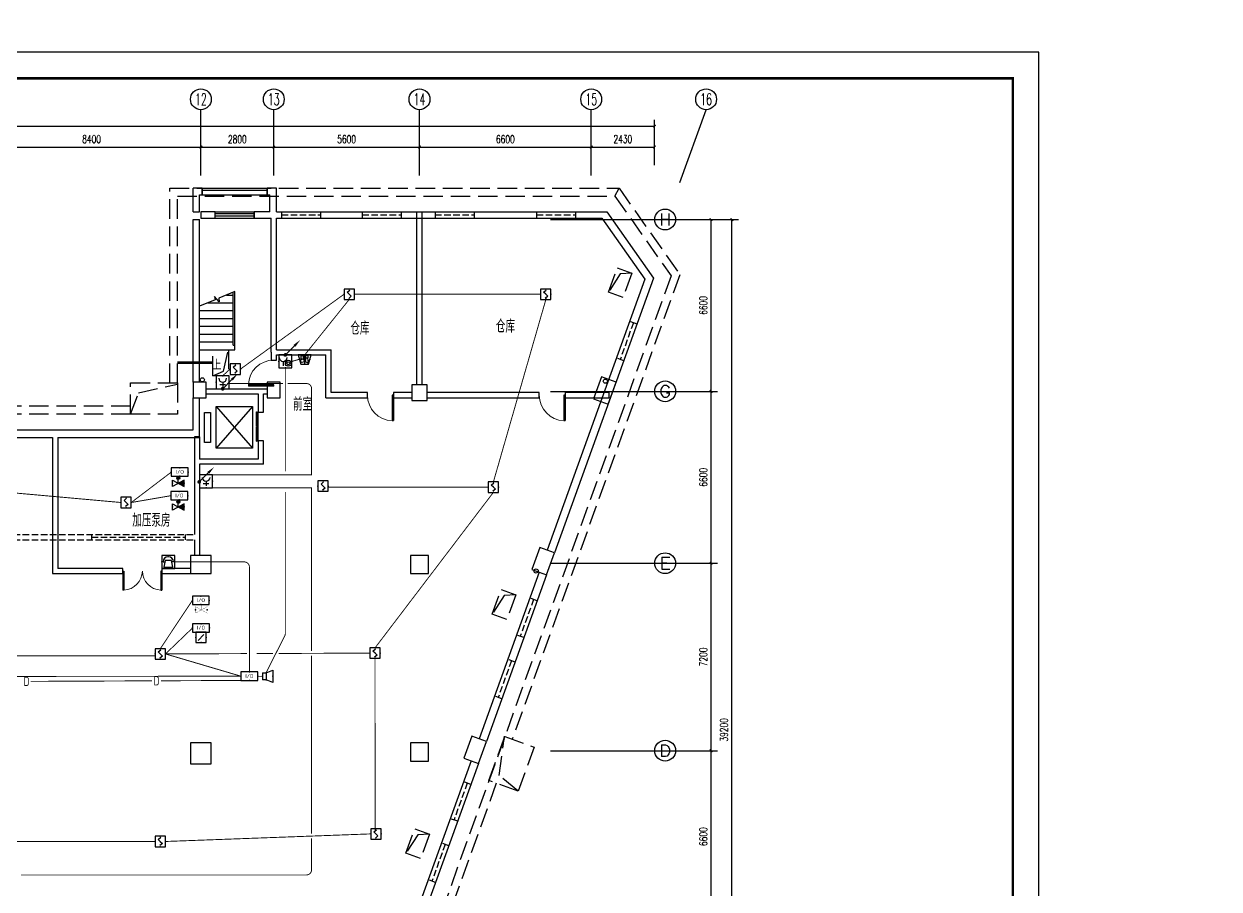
# Model space of a CAD drawing. Extents: x 2166032 to 5302137, y 581493 to 2416206.
# Drawn here: x 2618663 to 2664591, y 1273101 to 1306326 of the extents above; entities that cross this region are included whole.
import ezdxf
from ezdxf.enums import TextEntityAlignment as Align

# ---------------------------------------------------------------- set-up
doc = ezdxf.new("R2010")
doc.units = 0
doc.header["$LTSCALE"] = 1000
doc.header["$MEASUREMENT"] = 0
doc.linetypes.add('CENTER2', pattern=[1.14, 0.75, -0.13, 0.13, -0.13])
doc.linetypes.add('DASH', pattern=[0.35, 0.25, -0.1])
for name, color, linetype in [('AXIS', 3, 'Continuous'), ('AXIS_TEXT', 7, 'Continuous'), ('COLUMN', 2, 'Continuous'), ('DIM_SYMB', 3, 'Continuous'), ('EQUIP-消防', 3, 'Continuous'), ('EQUIP-通讯', 3, 'Continuous'), ('LVTRY', 8, 'Continuous'), ('LWIRE', 4, 'Continuous'), ('PUB_TEXT', 7, 'Continuous'), ('PUB_TITLE', 137, 'Continuous'), ('SIG_TEXT', 7, 'Continuous'), ('STAIR', 8, 'Continuous'), ('TEL_TEXT', 7, 'Continuous'), ('WALL', 8, 'Continuous'), ('WINDOW', 8, 'Continuous'), ('WIRE-动力', 2, 'Continuous'), ('WIRE-控制', 4, 'TG_F'), ('WIRE-消防', 4, 'Continuous'), ('WIRE-电源', 10, 'Continuous'), ('WIRE-电话', 4, 'CENTER2'), ('地沟', 8, 'Continuous'), ('屋面', 151, 'Continuous')]:
    doc.layers.add(name, color=color, linetype=linetype)
doc.styles.add('_TCH_AXIS', font='complex_.ttf')
doc.styles.add('_TCH_DIM', font='tssdeng.shx', dxfattribs={"bigfont": 'tssdchn.shx'})
doc.styles.add('_TEL_DIM', font='@tssdeng.shx', dxfattribs={"width": 0.8, "height": 3.5, "bigfont": '!tssdchn.shx'})
doc.styles.add('COMPLEX', font='complex_.ttf')
doc.styles.add('DIM_FONT', font='simplex_.ttf', dxfattribs={"width": 0.7})
doc.styles.get("Standard").update_dxf_attribs({"font": 'tssdeng.shx', "bigfont": 'tssdchn.shx'})
doc.styles.add('TG_LINETYPE', font='SIMPLEX', dxfattribs={"width": 0.8, "height": 3, "bigfont": 'HZTXT'})
doc.styles.add('TG_LINETYPE_THUND', font='SIMPLEX', dxfattribs={"width": 0.8, "height": 5.5, "bigfont": 'HZTXT'})
doc.styles.add('TSSD_REIN', font='tssdeng.shx', dxfattribs={"width": 0.7, "bigfont": 'tssdchn.shx'})
doc.linetypes.add('TG_F', pattern='A,2,-0.3,["F",TG_LINETYPE,S=0.1,R=0,X=-0.23,Y=-0.15],0', length=2.3)
doc.linetypes.add('TG_×', pattern='A,2,0,["×",TG_LINETYPE_THUND,S=0.1,R=0,X=-0.23,Y=-0.21],0', length=2)
doc.dimstyles.new('DIMN', dxfattribs={"dimtxt": 300, "dimasz": 100, "dimexe": 250, "dimexo": 300, "dimgap": 150, "dimtad": 1, "dimdec": 0, "dimzin": 0, "dimdsep": 46, "dimtxsty": 'DIM_FONT', "dimblk": 'ARCHTICK', "dimcen": 0.09, "dimclrt": 7, "dimazin": 2, "dimtfac": 1, "dimtdec": 0, "dimtix": 1, "dimtmove": 2, "dimatfit": 3, "dimldrblk": 'ARCHTICK', "dimfxl": 1, "dimtolj": 1, "dimtzin": 0, "dimarcsym": 0})

# ---------------------------------------------------------------- blocks, each defined once
blk = doc.blocks.new('$equip$00001700')
for p, q in [((-0.5, 0.5), (-0.5, -0.5)), ((0.5, 0.5), (-0.5, 0.5)), ((-0.2, 0.2), (0.05, 0.4)), ((0, 0), (-0.2, 0.2)), ((0, 0), (0.2, -0.2)), ((0.5, -0.5), (0.5, 0.5)), ((-0.5, -0.5), (0.5, -0.5)), ((0.2, -0.2), (-0.05, -0.4))]:
    blk.add_line(p, q)
for p in [(-0.5, 0), (0, 0.5), (0.5, 0), (0, -0.5)]:
    blk.add_point(p)
at = {"flags": 1}
for tag, height, p in [('A', 0.00002, (0, 0)), ('B', 0.4, (0.75, -0.2))]:
    blk.add_attdef(tag, text='', height=height, dxfattribs=at).set_placement(p, align=Align.MIDDLE_CENTER)
blk = doc.blocks.new('$equip$00001712')
for p, q in [((-0.5, 1), (-0.5, 0)), ((0.5, 1), (-0.5, 1)), ((0.5, 0), (0.5, 1)), ((-0.5, 0), (0.5, 0)), ((-0.219, 0.331), (0.222, 0.331)), ((0, 0.5), (0, 0.15))]:
    blk.add_line(p, q)
blk.add_arc((0, 0.8), 0.3, 180, 0)
for p in [(0, 1), (-0.5, 0.5), (0, 0), (0.5, 0.5)]:
    blk.add_point(p)
at = {"flags": 1}
for tag, height, p in [('A', 0.00002, (0, 0)), ('B', 0.4, (0.726, 0.302))]:
    blk.add_attdef(tag, text='', height=height, dxfattribs=at).set_placement(p, align=Align.MIDDLE_CENTER)
blk = doc.blocks.new('$TelecSys$00000079')
for p, q in [((0.7, 0.7), (0, 0)), ((0.104, 0.104), (0.104, 0.104)), ((-0.104, -0.104), (-0.104, -0.104))]:
    blk.add_line(p, q)
at = {"const_width": 0.142}
blk.add_lwpolyline([(-0.071, 0, 1), (0.071, 0, 1)], format="xyb", close=True, dxfattribs=at)
blk.add_solid([(0.63, 0.77), (0.77, 0.63), (1.15, 1.15)])
at = {"width": 0.8, "flags": 9}
blk.add_attdef('A', (0, 0), '', height=0.00002, dxfattribs=at)
blk = doc.blocks.new('$equip$00001714')
for p, q in [((0.5, 1), (-0.5, 1)), ((-0.5, 1), (-0.5, 0)), ((0.5, 0), (0.5, 1)), ((-0.5, 0), (0.5, 0)), ((-0.4, 0.5), (-0.27, 0.5)), ((-0.25, 0.6), (-0.35, 0.1)), ((-0.35, 0.1), (0.35, 0.1)), ((0.25, 0.6), (-0.25, 0.6)), ((0.35, 0.1), (0.25, 0.6)), ((0.4, 0.5), (0.27, 0.5))]:
    blk.add_line(p, q)
blk.add_arc((0, 0.5), 0.4, 0, 180)
for p in [(0, 1), (-0.5, 0.5), (0, 0), (0.5, 0.5)]:
    blk.add_point(p)
at = {"flags": 1}
for tag, height, p in [('A', 0.00002, (0, 0)), ('B', 0.4, (0.788, 0.3))]:
    blk.add_attdef(tag, text='', height=height, dxfattribs=at).set_placement(p, align=Align.MIDDLE_CENTER)
blk = doc.blocks.new('$equip$00001743')
for p, q in [((-0.55, -0.95), (-0.55, -0.35)), ((0.55, -0.35), (-0.55, -0.95)), ((-0.55, -0.35), (0.55, -0.95)), ((0, -0.65), (0, -0.3)), ((0.55, -0.95), (0.55, -0.35))]:
    blk.add_line(p, q)
blk.add_circle((0, -0.15), 0.15)
for p in [(0, 0), (-0.55, -0.65), (0, -0.65), (0.55, -0.65)]:
    blk.add_point(p)
for points in [[(0, 0), (0, 0), (-0.08, -0.02), (0.08, -0.02)], [(-0.13, -0.08), (0.13, -0.08), (-0.15, -0.15), (0.15, -0.15)], [(-0.13, -0.22), (0.13, -0.22), (-0.15, -0.15), (0.15, -0.15)], [(-0.08, -0.02), (0.08, -0.02), (-0.13, -0.08), (0.13, -0.08)], [(-0.08, -0.28), (0.08, -0.28), (-0.13, -0.22), (0.13, -0.22)], [(0, -0.3), (0, -0.3), (-0.08, -0.28), (0.08, -0.28)], [(0.55, -0.35), (0.55, -0.95), (0, -0.65)]]:
    blk.add_solid(points)
at = {"flags": 9}
blk.add_attdef('A', (0, 0), '', height=0.00002, dxfattribs=at)
blk.add_attdef('B', text='', height=0.4, dxfattribs=at).set_placement((0.83, -0.65), align=Align.MIDDLE_CENTER)
blk = doc.blocks.new('$equip$00001926')
for p, q in [((0.65, 0.65), (-0.65, 0.65)), ((-0.65, 0.65), (-0.65, 0)), ((-0.65, 0), (0.65, 0)), ((0.65, 0), (0.65, 0.65))]:
    blk.add_line(p, q)
for p in [(-0.65, 0.325), (0, 0.65), (0, 0), (0.65, 0.325)]:
    blk.add_point(p)
at = {"color": 7, "style": '_TEL_DIM'}
blk.add_attdef('$TEXT$', text='', height=0.3, dxfattribs=at).set_placement((0.006, 0.343), align=Align.MIDDLE_CENTER)
at = {"color": 7, "style": '_TEL_DIM', "flags": 1}
blk.add_attdef('A', text='', height=0.00002, dxfattribs=at).set_placement((0, 0), align=Align.MIDDLE_CENTER)
blk = doc.blocks.new('$equip$00001366')
for p, q in [((0, 0.35), (0, -0.35)), ((0, 0.35), (0.35, 0.35)), ((0.35, 0.35), (1, 0.6)), ((0.35, 0.35), (0.35, -0.35)), ((1, 0.6), (1, -0.6)), ((0.35, -0.35), (0, -0.35)), ((1, -0.6), (0.35, -0.35))]:
    blk.add_line(p, q)
for p in [(0, 0), (0.35, 0.35), (1, 0), (0.35, -0.35)]:
    blk.add_point(p)
at = {"flags": 9}
blk.add_attdef('A', (0, 0), '', height=0.00002, dxfattribs=at)
blk = doc.blocks.new('$equip$00001915')
for p, q in [((0.5, 0.5), (-0.5, 0.5)), ((-0.5, 0.5), (-0.5, -0.5)), ((-0.28, -0.28), (0.28, 0.28)), ((0.5, -0.5), (0.5, 0.5)), ((-0.5, -0.5), (0.5, -0.5))]:
    blk.add_line(p, q)
for p in [(-0.5, 0), (0, 0.5), (0.5, 0), (0, -0.5)]:
    blk.add_point(p)
blk.add_solid([(0.28, 0.28), (0.07, 0.12), (0.12, 0.07)])
at = {"layer": 'TEL_TEXT', "style": '_TEL_DIM', "flags": 1}
blk.add_attdef('A', text='', height=0.00002, dxfattribs=at).set_placement((0, 0), align=Align.MIDDLE_CENTER)
blk = doc.blocks.new('$equip_U$00000007')
at = {"linetype": 'Continuous', "const_width": 0.025}
for points in [[(-0.15, 0), (0.15, 0)], [(0.15, -0.56), (0.15, 0)], [(-0.47, -0.22), (-0.47, -0.9)], [(0.77, -0.22), (-0.47, -0.9)], [(-0.47, -0.22), (0.77, -0.9)], [(0.77, -0.9), (0.77, -0.22)]]:
    blk.add_lwpolyline(points, dxfattribs=at)
for p in [(-0.47, -0.56), (0.77, -0.56)]:
    blk.add_point(p)
at = {"style": '_TEL_DIM', "flags": 1}
blk.add_attdef('A', text='', height=0.000025, dxfattribs=at).set_placement((0, 0), align=Align.MIDDLE_CENTER)
blk = doc.blocks.new('$equip$00001943')
for p, q in [((-0.3, 0.35), (-0.5, -0.35)), ((0.3, 0.35), (-0.3, 0.35)), ((-0.22, -0.124), (-0.27, 0.276)), ((-0.27, 0.276), (-0.05, 0.176)), ((-0.05, 0.176), (-0.1, -0.124)), ((0, 0.35), (0, -0.35)), ((0.5, -0.35), (0.3, 0.35)), ((-0.5, -0.35), (0.5, -0.35)), ((-0.27, -0.124), (-0.27, -0.294)), ((-0.05, -0.124), (-0.27, -0.124)), ((-0.27, -0.294), (-0.05, -0.294)), ((-0.05, -0.294), (-0.05, -0.124)), ((0.112, -0.298), (0.112, -0.013)), ((0.262, -0.298), (0.112, -0.298)), ((0.262, -0.013), (0.262, -0.298))]:
    blk.add_line(p, q)
blk.add_circle((0.187, 0.102), 0.139)
for p in [(-0.4, 0), (0, 0.35), (0, -0.35), (0.404, -0.012)]:
    blk.add_point(p)
at = {"layer": 'TEL_TEXT', "style": '_TEL_DIM', "flags": 1}
blk.add_attdef('A', text='', height=0.00002, dxfattribs=at).set_placement((0, 0), align=Align.MIDDLE_CENTER)
blk = doc.blocks.new('$equip$00001711')
for p, q in [((-0.5, 1), (-0.5, 0)), ((0.5, 1), (-0.5, 1)), ((0.5, 0), (0.5, 1)), ((-0.5, 0), (0.5, 0)), ((-0.169, 0.5), (-0.169, 0.15))]:
    blk.add_line(p, q)
for radius in [0.226, 0.113]:
    blk.add_circle((0.227, 0.36), radius)
blk.add_arc((-0.169, 0.8), 0.3, 180, 0)
for p in [(0, 1), (-0.5, 0.5), (0, 0), (0.5, 0.5)]:
    blk.add_point(p)
at = {"flags": 1}
for tag, height, p in [('A', 0.00002, (0, 0)), ('B', 0.4, (0.759, 0.309))]:
    blk.add_attdef(tag, text='', height=height, dxfattribs=at).set_placement(p, align=Align.MIDDLE_CENTER)
blk = doc.blocks.new('_ArchTick')
at = {"color": 0, "linetype": 'ByBlock', "const_width": 0.4}
blk.add_lwpolyline([(-0.5, -0.5), (0.5, 0.5)], dxfattribs=at)
blk = doc.blocks.new('*D2644')
at = {"layer": 'AXIS', "color": 0, "lineweight": -2}
for p, q in [((2617064, 1300896), (2617064, 1301848)), ((2617064, 1301598), (2625464, 1301598)), ((2625464, 1300896), (2625464, 1301848))]:
    blk.add_line(p, q, dxfattribs=at)
at = {"layer": 'Defpoints', "color": 0}
for p in [(2625464, 1301598), (2617064, 1300596), (2625464, 1300596)]:
    blk.add_point(p, dxfattribs=at)
at = {"layer": 'AXIS', "color": 0, "lineweight": -2, "xscale": 100, "yscale": 100, "zscale": 100, "rotation": 180}
blk.add_blockref('_ArchTick', (2617064, 1301598), dxfattribs=at)
at = {"layer": 'AXIS', "color": 0, "lineweight": -2, "xscale": 100, "yscale": 100, "zscale": 100}
blk.add_blockref('_ArchTick', (2625464, 1301598), dxfattribs=at)
at = {"layer": 'AXIS', "color": 7, "insert": (2621264, 1301902), "char_height": 300, "attachment_point": 5, "style": 'DIM_FONT'}
blk.add_mtext('\\A1;8400', dxfattribs=at)
blk = doc.blocks.new('*D2645')
at = {"layer": 'AXIS', "color": 0, "lineweight": -2}
for p, q in [((2625464, 1300896), (2625464, 1301848)), ((2625464, 1301598), (2628264, 1301598)), ((2628264, 1300896), (2628264, 1301848))]:
    blk.add_line(p, q, dxfattribs=at)
at = {"layer": 'Defpoints', "color": 0}
for p in [(2628264, 1301598), (2625464, 1300596), (2628264, 1300596)]:
    blk.add_point(p, dxfattribs=at)
at = {"layer": 'AXIS', "color": 0, "lineweight": -2, "xscale": 100, "yscale": 100, "zscale": 100, "rotation": 180}
blk.add_blockref('_ArchTick', (2625464, 1301598), dxfattribs=at)
at = {"layer": 'AXIS', "color": 0, "lineweight": -2, "xscale": 100, "yscale": 100, "zscale": 100}
blk.add_blockref('_ArchTick', (2628264, 1301598), dxfattribs=at)
at = {"layer": 'AXIS', "color": 7, "insert": (2626864, 1301899), "char_height": 300, "attachment_point": 5, "style": 'DIM_FONT'}
blk.add_mtext('\\A1;2800', dxfattribs=at)
blk = doc.blocks.new('*D2646')
at = {"layer": 'AXIS', "color": 0, "lineweight": -2}
for p, q in [((2628264, 1300896), (2628264, 1301848)), ((2628264, 1301598), (2633864, 1301598)), ((2633864, 1300896), (2633864, 1301848))]:
    blk.add_line(p, q, dxfattribs=at)
at = {"layer": 'Defpoints', "color": 0}
for p in [(2633864, 1301598), (2628264, 1300596), (2633864, 1300596)]:
    blk.add_point(p, dxfattribs=at)
at = {"layer": 'AXIS', "color": 0, "lineweight": -2, "xscale": 100, "yscale": 100, "zscale": 100, "rotation": 180}
blk.add_blockref('_ArchTick', (2628264, 1301598), dxfattribs=at)
at = {"layer": 'AXIS', "color": 0, "lineweight": -2, "xscale": 100, "yscale": 100, "zscale": 100}
blk.add_blockref('_ArchTick', (2633864, 1301598), dxfattribs=at)
at = {"layer": 'AXIS', "color": 7, "insert": (2631064, 1301899), "char_height": 300, "attachment_point": 5, "style": 'DIM_FONT'}
blk.add_mtext('\\A1;5600', dxfattribs=at)
blk = doc.blocks.new('*D2647')
at = {"layer": 'AXIS', "color": 0, "lineweight": -2}
for p, q in [((2633864, 1300896), (2633864, 1301848)), ((2633864, 1301598), (2640464, 1301598)), ((2640464, 1300896), (2640464, 1301848))]:
    blk.add_line(p, q, dxfattribs=at)
at = {"layer": 'Defpoints', "color": 0}
for p in [(2640464, 1301598), (2633864, 1300596), (2640464, 1300596)]:
    blk.add_point(p, dxfattribs=at)
at = {"layer": 'AXIS', "color": 0, "lineweight": -2, "xscale": 100, "yscale": 100, "zscale": 100, "rotation": 180}
blk.add_blockref('_ArchTick', (2633864, 1301598), dxfattribs=at)
at = {"layer": 'AXIS', "color": 0, "lineweight": -2, "xscale": 100, "yscale": 100, "zscale": 100}
blk.add_blockref('_ArchTick', (2640464, 1301598), dxfattribs=at)
at = {"layer": 'AXIS', "color": 7, "insert": (2637164, 1301899), "char_height": 300, "attachment_point": 5, "style": 'DIM_FONT'}
blk.add_mtext('\\A1;6600', dxfattribs=at)
blk = doc.blocks.new('*D2648')
at = {"layer": 'AXIS', "color": 0, "lineweight": -2}
for p, q in [((2640464, 1300896), (2640464, 1301848)), ((2640464, 1301598), (2642894, 1301598)), ((2642894, 1300896), (2642894, 1301848))]:
    blk.add_line(p, q, dxfattribs=at)
at = {"layer": 'Defpoints', "color": 0}
for p in [(2642894, 1301598), (2640464, 1300596), (2642894, 1300596)]:
    blk.add_point(p, dxfattribs=at)
at = {"layer": 'AXIS', "color": 0, "lineweight": -2, "xscale": 100, "yscale": 100, "zscale": 100, "rotation": 180}
blk.add_blockref('_ArchTick', (2640464, 1301598), dxfattribs=at)
at = {"layer": 'AXIS', "color": 0, "lineweight": -2, "xscale": 100, "yscale": 100, "zscale": 100}
blk.add_blockref('_ArchTick', (2642894, 1301598), dxfattribs=at)
at = {"layer": 'AXIS', "color": 7, "insert": (2641679, 1301902), "char_height": 300, "attachment_point": 5, "style": 'DIM_FONT'}
blk.add_mtext('\\A1;2430', dxfattribs=at)
blk = doc.blocks.new('*D2649')
at = {"layer": 'AXIS', "color": 0, "lineweight": -2}
for p, q in [((2565264, 1301196), (2565264, 1302648)), ((2642894, 1301196), (2642894, 1302648)), ((2565264, 1302398), (2642894, 1302398))]:
    blk.add_line(p, q, dxfattribs=at)
at = {"layer": 'Defpoints', "color": 0}
for p in [(2642894, 1302398), (2565264, 1300896), (2642894, 1300896)]:
    blk.add_point(p, dxfattribs=at)
at = {"layer": 'AXIS', "color": 0, "lineweight": -2, "xscale": 100, "yscale": 100, "zscale": 100, "rotation": 180}
blk.add_blockref('_ArchTick', (2565264, 1302398), dxfattribs=at)
at = {"layer": 'AXIS', "color": 0, "lineweight": -2, "xscale": 100, "yscale": 100, "zscale": 100}
blk.add_blockref('_ArchTick', (2642894, 1302398), dxfattribs=at)
at = {"layer": 'AXIS', "color": 7, "insert": (2604079, 1302699), "char_height": 300, "attachment_point": 5, "style": 'DIM_FONT'}
blk.add_mtext('\\A1;77630', dxfattribs=at)
blk = doc.blocks.new('*D2666')
at = {"layer": 'AXIS', "color": 0, "lineweight": -2}
for p, q in [((2642869, 1278415), (2645319, 1278415)), ((2645069, 1271815), (2645069, 1278415)), ((2642869, 1271815), (2645319, 1271815))]:
    blk.add_line(p, q, dxfattribs=at)
at = {"layer": 'Defpoints', "color": 0}
for p in [(2642569, 1278415), (2645069, 1278415), (2642569, 1271815)]:
    blk.add_point(p, dxfattribs=at)
at = {"layer": 'AXIS', "color": 0, "lineweight": -2, "xscale": 100, "yscale": 100, "zscale": 100}
for p, rotation in [((2645069, 1278415), 90), ((2645069, 1271815), 270)]:
    blk.add_blockref('_ArchTick', p, dxfattribs=dict(at, rotation=rotation))
at = {"layer": 'AXIS', "color": 7, "insert": (2644768, 1275115), "char_height": 300, "attachment_point": 5, "rotation": 90, "style": 'DIM_FONT'}
blk.add_mtext('\\A1;6600', dxfattribs=at)
blk = doc.blocks.new('*D2667')
at = {"layer": 'AXIS', "color": 0, "lineweight": -2}
for p, q in [((2642869, 1285615), (2645319, 1285615)), ((2645069, 1278415), (2645069, 1285615)), ((2642869, 1278415), (2645319, 1278415))]:
    blk.add_line(p, q, dxfattribs=at)
at = {"layer": 'Defpoints', "color": 0}
for p in [(2642569, 1285615), (2645069, 1285615), (2642569, 1278415)]:
    blk.add_point(p, dxfattribs=at)
at = {"layer": 'AXIS', "color": 0, "lineweight": -2, "xscale": 100, "yscale": 100, "zscale": 100}
for p, rotation in [((2645069, 1285615), 90), ((2645069, 1278415), 270)]:
    blk.add_blockref('_ArchTick', p, dxfattribs=dict(at, rotation=rotation))
at = {"layer": 'AXIS', "color": 7, "insert": (2644768, 1282015), "char_height": 300, "attachment_point": 5, "rotation": 90, "style": 'DIM_FONT'}
blk.add_mtext('\\A1;7200', dxfattribs=at)
blk = doc.blocks.new('*D2668')
at = {"layer": 'AXIS', "color": 0, "lineweight": -2}
for p, q in [((2642869, 1292215), (2645319, 1292215)), ((2645069, 1285615), (2645069, 1292215)), ((2642869, 1285615), (2645319, 1285615))]:
    blk.add_line(p, q, dxfattribs=at)
at = {"layer": 'Defpoints', "color": 0}
for p in [(2642569, 1292215), (2645069, 1292215), (2642569, 1285615)]:
    blk.add_point(p, dxfattribs=at)
at = {"layer": 'AXIS', "color": 0, "lineweight": -2, "xscale": 100, "yscale": 100, "zscale": 100}
for p, rotation in [((2645069, 1292215), 90), ((2645069, 1285615), 270)]:
    blk.add_blockref('_ArchTick', p, dxfattribs=dict(at, rotation=rotation))
at = {"layer": 'AXIS', "color": 7, "insert": (2644768, 1288915), "char_height": 300, "attachment_point": 5, "rotation": 90, "style": 'DIM_FONT'}
blk.add_mtext('\\A1;6600', dxfattribs=at)
blk = doc.blocks.new('*D2669')
at = {"layer": 'AXIS', "color": 0, "lineweight": -2}
for p, q in [((2642869, 1298815), (2645319, 1298815)), ((2645069, 1292215), (2645069, 1298815)), ((2642869, 1292215), (2645319, 1292215))]:
    blk.add_line(p, q, dxfattribs=at)
at = {"layer": 'Defpoints', "color": 0}
for p in [(2642569, 1298815), (2645069, 1298815), (2642569, 1292215)]:
    blk.add_point(p, dxfattribs=at)
at = {"layer": 'AXIS', "color": 0, "lineweight": -2, "xscale": 100, "yscale": 100, "zscale": 100}
for p, rotation in [((2645069, 1298815), 90), ((2645069, 1292215), 270)]:
    blk.add_blockref('_ArchTick', p, dxfattribs=dict(at, rotation=rotation))
at = {"layer": 'AXIS', "color": 7, "insert": (2644768, 1295515), "char_height": 300, "attachment_point": 5, "rotation": 90, "style": 'DIM_FONT'}
blk.add_mtext('\\A1;6600', dxfattribs=at)
blk = doc.blocks.new('*D2670')
at = {"layer": 'AXIS', "color": 0, "lineweight": -2}
for p, q in [((2642869, 1298815), (2646119, 1298815)), ((2645869, 1259615), (2645869, 1298815)), ((2642869, 1259615), (2646119, 1259615))]:
    blk.add_line(p, q, dxfattribs=at)
at = {"layer": 'Defpoints', "color": 0}
for p in [(2642569, 1298815), (2645869, 1298815), (2642569, 1259615)]:
    blk.add_point(p, dxfattribs=at)
at = {"layer": 'AXIS', "color": 0, "lineweight": -2, "xscale": 100, "yscale": 100, "zscale": 100}
for p, rotation in [((2645869, 1298815), 90), ((2645869, 1259615), 270)]:
    blk.add_blockref('_ArchTick', p, dxfattribs=dict(at, rotation=rotation))
at = {"layer": 'AXIS', "color": 7, "insert": (2645568, 1279215), "char_height": 300, "attachment_point": 5, "rotation": 90, "style": 'DIM_FONT'}
blk.add_mtext('\\A1;39200', dxfattribs=at)
blk = doc.blocks.new('$DorLib2D$00000001')
for p, q in [((0.45, 0.975), (0.5, 0.975)), ((0.45, 0), (0.45, 0.975)), ((0.5, 0), (0.5, 0.975)), ((0.5, 0), (0.45, 0))]:
    blk.add_line(p, q)
at = {"lineweight": 13}
blk.add_arc((0.475, 0), 0.975, 91.4693, 180, dxfattribs=at)
blk = doc.blocks.new('_AXISO')
blk.add_circle((0, 0), 0.5)
at = {"layer": 'AXIS_TEXT', "style": 'COMPLEX', "width": 1.171875}
blk.add_attdef('A', text='', height=0.56, dxfattribs=at).set_placement((-0.25, -0.28), (0.25, -0.28), align=Align.FIT)
blk = doc.blocks.new('$TCHSYS$WIN2D')
for p, q in [((-0.5, 0.5), (0.5, 0.5)), ((-0.5, 0.5), (-0.5, -0.5)), ((0.5, 0.5), (0.5, -0.5)), ((0.5, 0.167), (-0.5, 0.167)), ((0.5, -0.167), (-0.5, -0.167)), ((-0.5, -0.5), (0.5, -0.5))]:
    blk.add_line(p, q)
blk = doc.blocks.new('$TCHSYS$LDOR22D')
for p, q in [((-0.517, 0.833), (-0.017, 0.833)), ((-0.517, 0.833), (-0.517, 0.667)), ((-0.517, 0.667), (-0.017, 0.667)), ((-0.5, 0.5), (0.5, 0.5)), ((-0.017, 0.833), (-0.017, 0.667)), ((0.017, 0.833), (0.017, 0.667)), ((0.017, 0.833), (0.517, 0.833)), ((0.017, 0.667), (0.517, 0.667)), ((0.517, 0.833), (0.517, 0.667))]:
    blk.add_line(p, q)
blk = doc.blocks.new('$DorLib2D$00000002')
for p, q in [((-0.5, 0), (-0.5, 0.4875)), ((-0.475, 0.4875), (-0.5, 0.4875)), ((-0.475, 0), (-0.475, 0.4875)), ((0.475, 0), (0.475, 0.4875)), ((0.475, 0.4875), (0.5, 0.4875)), ((0.5, 0), (0.5, 0.4875)), ((-0.5, 0), (-0.475, 0)), ((0.5, 0), (0.475, 0))]:
    blk.add_line(p, q)
at = {"lineweight": 13}
for centre, start, end in [((-0.4875, 0), 0, 88.53072), ((0.4875, 0), 91.46928, 180)]:
    blk.add_arc(centre, 0.4875, start, end, dxfattribs=at)

msp = doc.modelspace()

# ---------------------------------------------------------------- linework, layer by layer
msp.add_circle((2604640.5, 1020101.3), 438608.5)
at = {"layer": 'AXIS'}
for p, q in [((2625464.3, 1300500.4), (2625464.3, 1303031.5)), ((2628264.3, 1300500.4), (2628264.3, 1303031.5)), ((2633864.3, 1300500.4), (2633864.3, 1303031.5)), ((2640464.3, 1300500.4), (2640464.3, 1303031.5)), ((2643871.3, 1300241.3), (2644878.5, 1303031.5)), ((2638903.7, 1298815.5), (2642903.7, 1298815.5)), ((2638903.7, 1292215.5), (2642903.7, 1292215.5)), ((2638903.7, 1285615.5), (2642903.7, 1285615.5)), ((2638903.7, 1278415.5), (2642903.7, 1278415.5))]:
    msp.add_line(p, q, dxfattribs=at)
msp.add_circle((2644878.5, 1303431.5), 400, dxfattribs=at)
at = {"layer": 'COLUMN'}
for p, q in [((2625664.3, 1292565.5), (2625164.3, 1292565.5)), ((2625164.3, 1292565.5), (2625164.3, 1291965.5)), ((2625664.3, 1291965.5), (2625664.3, 1292565.5)), ((2628514.3, 1292565.5), (2628014.3, 1292565.5)), ((2628014.3, 1292565.5), (2628014.3, 1291965.5)), ((2628514.3, 1291965.5), (2628514.3, 1292565.5)), ((2634164.3, 1292465.5), (2633564.3, 1292465.5)), ((2633564.3, 1292465.5), (2633564.3, 1291865.5)), ((2634164.3, 1291865.5), (2634164.3, 1292465.5)), ((2625164.3, 1291965.5), (2625664.3, 1291965.5)), ((2628014.3, 1291965.5), (2628514.3, 1291965.5)), ((2633564.3, 1291865.5), (2634164.3, 1291865.5)), ((2638490.4, 1286219.9), (2638184.8, 1285373.4)), ((2639054.8, 1286016.2), (2638490.4, 1286219.9)), ((2638749.2, 1285169.6), (2639054.8, 1286016.2)), ((2625865.1, 1285915.5), (2625065.1, 1285915.5)), ((2625065.1, 1285915.5), (2625065.1, 1285215.5)), ((2625865.1, 1285215.5), (2625865.1, 1285915.5)), ((2634214.3, 1285915.5), (2633514.3, 1285915.5)), ((2633514.3, 1285915.5), (2633514.3, 1285215.5)), ((2634214.3, 1285215.5), (2634214.3, 1285915.5)), ((2625065.1, 1285215.5), (2625865.1, 1285215.5)), ((2633514.3, 1285215.5), (2634214.3, 1285215.5)), ((2638184.8, 1285373.4), (2638749.2, 1285169.6)), ((2625864.3, 1278715.5), (2625064.3, 1278715.5)), ((2625064.3, 1278715.5), (2625064.3, 1277915.5)), ((2625864.3, 1277915.5), (2625864.3, 1278715.5)), ((2634214.3, 1278715.5), (2633514.3, 1278715.5)), ((2633514.3, 1278715.5), (2633514.3, 1278015.5)), ((2634214.3, 1278015.5), (2634214.3, 1278715.5)), ((2635874.8, 1278972.7), (2635569.2, 1278126.2)), ((2636439.1, 1278769), (2635874.8, 1278972.7)), ((2636133.5, 1277922.5), (2636439.1, 1278769)), ((2625064.3, 1277915.5), (2625864.3, 1277915.5)), ((2633514.3, 1278015.5), (2634214.3, 1278015.5)), ((2635569.2, 1278126.2), (2636133.5, 1277922.5))]:
    msp.add_line(p, q, dxfattribs=at)
at = {"layer": 'DIM_SYMB'}
msp.add_lwpolyline([(2626039.3, 1293491.5, 0, 0, 0), (2626039.3, 1294841.5, 80, 0, 0), (2626039.3, 1295141.5, 0, 0, 0)], format="xyseb", dxfattribs=at)
at = {"layer": 'LVTRY'}
for p, q in [((2625514.3, 1300015.5), (2628014.3, 1300015.5)), ((2625514.3, 1299935.5), (2628014.3, 1299935.5)), ((2625514.3, 1299765.5), (2628014.3, 1299765.5))]:
    msp.add_line(p, q, dxfattribs=at)
at = {"layer": 'PUB_TITLE'}
msp.add_lwpolyline([(2552565.3, 1245835.7), (2657665.3, 1245835.7), (2657665.3, 1305235.7), (2552565.3, 1305235.7)], close=True, dxfattribs=at)
at = {"layer": 'PUB_TITLE', "const_width": 100}
msp.add_lwpolyline([(2555065.3, 1246835.7), (2656665.3, 1246835.7), (2656665.3, 1304235.7), (2555065.3, 1304235.7)], close=True, dxfattribs=at)
at = {"layer": 'STAIR'}
for p, q in [((2626006.5, 1295730.7), (2625414.3, 1295482.3)), ((2626172, 1295658.7), (2625989.4, 1295856.2)), ((2625989.4, 1295856.2), (2626006.5, 1295730.7)), ((2626764.3, 1296048.6), (2626153.8, 1295792.5)), ((2626153.8, 1295792.5), (2626172, 1295658.7)), ((2626446.9, 1295915.5), (2626704.3, 1295915.5)), ((2626704.3, 1293995.5), (2626704.3, 1296023.4)), ((2626764.3, 1293995.5), (2626764.3, 1296048.6)), ((2626764.3, 1293995.5), (2626764.3, 1296048.6)), ((2625414.3, 1293815.5), (2625414.3, 1295482.3)), ((2625414.3, 1295315.5), (2626704.3, 1295315.5)), ((2625731.7, 1295615.5), (2626704.3, 1295615.5)), ((2625414.3, 1295015.5), (2626704.3, 1295015.5)), ((2625414.3, 1294715.5), (2626704.3, 1294715.5)), ((2625414.3, 1294415.5), (2626704.3, 1294415.5)), ((2625414.3, 1294115.5), (2626704.3, 1294115.5)), ((2625414.3, 1293815.5), (2626764.3, 1293815.5)), ((2626704.3, 1293995.5), (2626764.3, 1293995.5)), ((2626764.3, 1293815.5), (2626764.3, 1293995.5)), ((2626052.4, 1291631.9), (2627452.4, 1291631.9)), ((2626052.4, 1290031.9), (2626052.4, 1291631.9)), ((2626052.4, 1291631.9), (2627452.4, 1290031.9)), ((2627452.4, 1291631.9), (2626052.4, 1290031.9)), ((2627452.4, 1291631.9), (2627452.4, 1290031.9)), ((2625602.4, 1291406.9), (2625827.4, 1291406.9)), ((2625602.4, 1290256.9), (2625602.4, 1291406.9)), ((2625827.4, 1291406.9), (2625827.4, 1290256.9)), ((2625827.4, 1290256.9), (2625602.4, 1290256.9)), ((2627452.4, 1290031.9), (2626052.4, 1290031.9))]:
    msp.add_line(p, q, dxfattribs=at)
at = {"layer": 'WALL'}
for p, q in [((2625164.3, 1299115.5), (2625164.3, 1300015.5)), ((2625514.6, 1300015.5), (2625164.3, 1300015.5)), ((2625414.3, 1299115.5), (2625414.3, 1299765.5)), ((2625414.3, 1299765.5), (2625514.6, 1299765.5)), ((2625514.6, 1299765.5), (2625514.6, 1300015.5)), ((2628364.3, 1300015.5), (2628014.6, 1300015.5)), ((2628014.6, 1300015.5), (2628014.6, 1299765.5)), ((2628014.6, 1299765.5), (2628114.3, 1299765.5)), ((2628114.3, 1299115.5), (2628114.3, 1299765.5)), ((2628364.3, 1299115.5), (2628364.3, 1300015.5)), ((2625164.3, 1299115.5), (2625414.3, 1299115.5)), ((2626014.3, 1299115.5), (2625464.3, 1299115.5)), ((2625464.3, 1299115.5), (2625464.3, 1298865.5)), ((2625464.3, 1298865.5), (2626014.3, 1298865.5)), ((2626014.3, 1298865.5), (2626014.3, 1299115.5)), ((2628114.3, 1299115.5), (2627514.3, 1299115.5)), ((2627514.3, 1299115.5), (2627514.3, 1298865.5)), ((2627514.3, 1298865.5), (2628164.3, 1298865.5)), ((2628164.3, 1293715.5), (2628164.3, 1298865.5)), ((2628364.3, 1299115.5), (2641067.1, 1299115.5)), ((2628364.3, 1298865.5), (2640876.2, 1298865.5)), ((2628364.3, 1293815.5), (2628364.3, 1298865.5)), ((2633764.3, 1292465.5), (2633764.3, 1299115.5)), ((2633764.3, 1299115.5), (2633964.3, 1299115.5)), ((2633964.3, 1292465.5), (2633964.3, 1299115.5)), ((2640876.2, 1298865.5), (2642527.3, 1296518.9)), ((2641067.1, 1299115.5), (2642862.5, 1296563.9)), ((2625164.3, 1292565.5), (2625164.3, 1298815.5)), ((2625164.3, 1298815.5), (2625414.3, 1298815.5)), ((2625414.3, 1292565.5), (2625414.3, 1298815.5)), ((2642862.5, 1296563.9), (2639054.3, 1286016.3)), ((2642527.3, 1296518.9), (2638772.1, 1286118.2)), ((2628364.3, 1293815.5), (2630464.3, 1293815.5)), ((2630464.3, 1292165.5), (2630464.3, 1293815.5)), ((2628164.3, 1293715.5), (2628164.3, 1293415.5)), ((2628164.3, 1293415.5), (2628364.3, 1293415.5)), ((2628364.3, 1293415.5), (2628364.3, 1293615.5)), ((2628364.3, 1293615.5), (2630264.3, 1293615.5)), ((2630264.3, 1291965.5), (2630264.3, 1293615.5)), ((2625164.3, 1290740.5), (2625164.3, 1291965.5)), ((2625414.3, 1290440.5), (2625414.3, 1291965.5)), ((2625664.3, 1292315.5), (2627764.3, 1292315.5)), ((2625664.3, 1292115.5), (2627664.3, 1292115.5)), ((2627664.3, 1292115.5), (2627664.3, 1291415.5)), ((2627764.3, 1292315.5), (2628014.3, 1292315.5)), ((2627864.3, 1291415.5), (2627864.3, 1292115.5)), ((2627864.3, 1292115.5), (2628014.3, 1292115.5)), ((2630264.3, 1291965.5), (2631864.3, 1291965.5)), ((2631864.3, 1292165.5), (2630464.3, 1292165.5)), ((2631864.3, 1291965.5), (2631864.3, 1292165.5)), ((2633564.3, 1292165.5), (2632864.3, 1292165.5)), ((2632864.3, 1292165.5), (2632864.3, 1291965.5)), ((2632864.3, 1291965.5), (2633564.3, 1291965.5)), ((2638464.3, 1292165.5), (2634164.3, 1292165.5)), ((2634164.3, 1291965.5), (2638464.3, 1291965.5)), ((2638464.3, 1291965.5), (2638464.3, 1292165.5)), ((2641155.6, 1292165.5), (2639464.3, 1292165.5)), ((2639464.3, 1292165.5), (2639464.3, 1291965.5)), ((2639464.3, 1291965.5), (2641155.6, 1291965.5)), ((2641155.6, 1291965.5), (2641155.6, 1292165.5)), ((2627664.3, 1291415.5), (2627864.3, 1291415.5)), ((2583364.3, 1290740.5), (2619864.3, 1290740.5)), ((2619864.3, 1290740.5), (2625164.3, 1290740.5)), ((2583464.3, 1290440.5), (2619764.3, 1290440.5)), ((2619764.3, 1290440.5), (2619764.3, 1285215.5)), ((2619964.3, 1290440.5), (2625414.3, 1290440.5)), ((2619964.3, 1290440.5), (2619964.3, 1285415.5)), ((2625214.3, 1290465.5), (2625214.3, 1289515.5)), ((2625414.3, 1290465.5), (2625214.3, 1290465.5)), ((2625414.3, 1290465.5), (2625414.3, 1289615.5)), ((2627864.3, 1290315.5), (2627664.3, 1290315.5)), ((2627664.3, 1290315.5), (2627664.3, 1289615.5)), ((2627864.3, 1289415.5), (2627864.3, 1290315.5)), ((2625214.3, 1289515.5), (2625214.3, 1286715.5)), ((2627664.3, 1289615.5), (2625414.3, 1289615.5)), ((2625414.3, 1289415.5), (2625414.3, 1286615.5)), ((2627864.3, 1289415.5), (2625414.3, 1289415.5)), ((2625214.3, 1286515.5), (2625214.3, 1285915.5)), ((2625414.3, 1286615.5), (2625414.3, 1285915.5)), ((2619764.3, 1285215.5), (2622464.7, 1285215.5)), ((2622464.7, 1285415.5), (2619964.3, 1285415.5)), ((2622464.7, 1285215.5), (2622464.7, 1285415.5)), ((2625065.1, 1285415.5), (2623964.7, 1285415.5)), ((2623964.7, 1285415.5), (2623964.7, 1285215.5)), ((2623964.7, 1285215.5), (2625065.1, 1285215.5)), ((2638466.5, 1285271.7), (2636155.7, 1278871.3)), ((2638748.7, 1285169.8), (2636437.8, 1278769.5)), ((2635850, 1278024.8), (2633754.2, 1272219.9)), ((2636132.2, 1277923), (2634036.3, 1272118))]:
    msp.add_line(p, q, dxfattribs=at)
at = {"layer": 'WALL', "linetype": 'DASH'}
for p, q in [((2608464.3, 1286715.5), (2625214.3, 1286715.5)), ((2608464.3, 1286515.5), (2625214.3, 1286515.5))]:
    msp.add_line(p, q, dxfattribs=at)
at = {"layer": 'WALL'}
msp.add_lwpolyline([(2640854.4, 1292768.8), (2640548.8, 1291922.3), (2641113.1, 1291718.6), (2641418.7, 1292565.1), (2640854.4, 1292768.8)], dxfattribs=at)
at = {"layer": 'WINDOW', "linetype": 'DASH'}
for p, q in [((2625514.6, 1300015.5), (2625514.6, 1299765.5)), ((2628014.6, 1299765.5), (2628014.6, 1300015.5)), ((2628564, 1299115.5, 800), (2628564, 1298865.5, 800)), ((2628564, 1298990.5, 800), (2630064, 1298990.5, 800)), ((2630064, 1299115.5, 800), (2630064, 1298865.5, 800)), ((2631664, 1299115.5, 800), (2631664, 1298865.5, 800)), ((2631664, 1298990.5, 800), (2633164, 1298990.5, 800)), ((2633164, 1299115.5, 800), (2633164, 1298865.5, 800)), ((2634464.1, 1299115.5, 800), (2634464.1, 1298865.5, 800)), ((2634464.1, 1298990.5, 800), (2635964.1, 1298990.5, 800)), ((2635964.1, 1299115.5, 800), (2635964.1, 1298865.5, 800)), ((2638364.1, 1299115.5, 800), (2638364.1, 1298865.5, 800)), ((2638364.1, 1298990.5, 800), (2639864.1, 1298990.5, 800)), ((2639864.1, 1299115.5, 800), (2639864.1, 1298865.5, 800)), ((2642084.4, 1294850.5, 800), (2641575, 1293439.7, 800)), ((2642225.5, 1294799.6, 800), (2641943.3, 1294901.5, 800)), ((2641716.1, 1293388.7, 800), (2641434, 1293490.6, 800)), ((2621264.3, 1286715.5), (2621264.3, 1286515.5)), ((2621264.3, 1286615.5), (2624864.3, 1286615.5)), ((2624864.3, 1286715.5), (2624864.3, 1286515.5)), ((2638247, 1284222.1, 800), (2637737.6, 1282811.2, 800)), ((2638388.1, 1284171.1, 800), (2638105.9, 1284273, 800)), ((2637878.7, 1282760.3, 800), (2637596.6, 1282862.2, 800)), ((2637398, 1281870.7, 800), (2636888.7, 1280459.8, 800)), ((2637539.1, 1281819.7, 800), (2637257, 1281921.6, 800)), ((2637029.7, 1280408.9, 800), (2636747.6, 1280510.7, 800)), ((2635700.1, 1277167.8, 800), (2635190.7, 1275756.9, 800)), ((2635841.2, 1277116.9, 800), (2635559, 1277218.7, 800)), ((2635331.8, 1275706, 800), (2635049.6, 1275807.9, 800)), ((2635331.8, 1275706, 800), (2635049.6, 1275807.9, 800)), ((2634851.1, 1274816.4, 800), (2634341.7, 1273405.5, 800)), ((2634851.1, 1274816.4, 800), (2634341.7, 1273405.5, 800)), ((2634992.2, 1274765.4, 800), (2634710, 1274867.3, 800)), ((2634992.2, 1274765.4, 800), (2634710, 1274867.3, 800)), ((2634482.8, 1273354.6, 800), (2634200.6, 1273456.4, 800))]:
    msp.add_line(p, q, dxfattribs=at)
at = {"layer": 'WIRE-动力', "color": 1, "linetype": 'Continuous', "const_width": 25}
msp.add_lwpolyline([(2627653.5, 1281276.2), (2627829.3, 1281276.2)], dxfattribs=at)
at = {"layer": 'WIRE-控制', "linetype": 'TG_×', "const_width": 35}
for points in [[(2626553.1, 1292516.6), (2628616.6, 1292516.6)], [(2625914.3, 1289010.9), (2629736.5, 1289010.9)], [(2625914.3, 1288510.9), (2629733.7, 1288510.9)], [(2629718, 1282246.8), (2629718, 1288526.6)], [(2629718, 1275228.7), (2629718, 1282061.8)], [(2618545.1, 1273642.5), (2628899.5, 1273642.5)]]:
    msp.add_lwpolyline(points, dxfattribs=at)
for points in [[(2628801.6, 1292516.6), (2629518, 1292516.6, -0.4142136), (2629718, 1292316.6), (2629718, 1289002.5)], [(2628899.5, 1273642.5), (2629518, 1273642.5, 0.4142136), (2629718, 1273842.5), (2629718, 1275043.6)]]:
    msp.add_lwpolyline(points, format="xyb", dxfattribs=at)
at = {"layer": 'WIRE-消防', "linetype": 'Continuous', "const_width": 35}
for points in [[(2626983.1, 1293068.7), (2630964.3, 1295944.6)], [(2629454.3, 1293615.5), (2631164.3, 1295744.6)], [(2631364.3, 1295944.6), (2638513.5, 1295944.6)], [(2638743.5, 1295824.6), (2636704.3, 1288737.3)], [(2628959.1, 1293364.2), (2629252.2, 1293447.9)], [(2626303.1, 1292815.5), (2626583.1, 1293068.7)], [(2622790, 1287947.1), (2624327, 1289114.7)], [(2615432.3, 1288571.6), (2622390, 1287947.1)], [(2636504.3, 1288537.3), (2630359.6, 1288537.3)], [(2632155, 1282363.3), (2636704.3, 1288337.3)], [(2622790, 1287947.1), (2624310.1, 1288208.2)], [(2623903.1, 1282331.6), (2625137.3, 1284188.2)], [(2624103.1, 1282131.6), (2625145.3, 1283131.2)], [(2615803.1, 1282062.2), (2623703.1, 1282062.2)], [(2627236, 1282144.3), (2624103.1, 1282131.6)], [(2627003.5, 1281275.6), (2624103.1, 1282131.6)], [(2628239.7, 1282148.3), (2627601.4, 1282145.7)], [(2631955, 1282163.3), (2628447.6, 1282149.1)], [(2632155, 1281963.3), (2632158, 1275339.9)], [(2631988, 1275219.9), (2624103.1, 1274929)], [(2623703.1, 1274929), (2615803.1, 1274929)]]:
    msp.add_lwpolyline(points, dxfattribs=at)
at = {"layer": 'WIRE-电源', "linetype": 'Continuous', "const_width": 35}
for points in [[(2618928.9, 1281077.9), (2623588.8, 1281098.2)], [(2623926.2, 1281099.7), (2627003.5, 1281113.1)]]:
    msp.add_lwpolyline(points, dxfattribs=at)
at = {"layer": 'WIRE-电话', "linetype": 'CENTER2', "const_width": 35}
for points in [[(2628709.1, 1293114.2), (2628709.1, 1289140.4)], [(2604793.8, 1281256.3), (2627003.5, 1281275.6)]]:
    msp.add_lwpolyline(points, dxfattribs=at)
for points in [[(2628709.1, 1288349.7), (2628709.1, 1282916.6, -0.1179458), (2628687.4, 1282826.1), (2627969.3, 1281411.2)], [(2624462.1, 1285665.5), (2627128.5, 1285665.5, -0.4142136), (2627328.5, 1285465.5), (2627328.5, 1281438.1)]]:
    msp.add_lwpolyline(points, format="xyb", dxfattribs=at)
at = {"layer": '地沟', "linetype": 'DASH', "ltscale": 3}
for p, q in [((2641375.8, 1299715.5), (2641531.5, 1300015.5)), ((2641577.8, 1296731.5), (2641123.8, 1296021.9)), ((2642029.7, 1296756.4), (2641577.8, 1296731.5)), ((2626334.6, 1292993.4), (2626518.5, 1293815.5)), ((2625918.5, 1292815.5), (2626334.6, 1292993.4)), ((2623064.6, 1292159.4), (2624564.3, 1292494.6)), ((2622764.3, 1291340.5), (2623064.6, 1292159.4)), ((2637114.5, 1284372.2), (2636660.5, 1283662.5)), ((2637566.3, 1284397), (2637114.5, 1284372.2)), ((2636931.9, 1277466), (2637127.3, 1278971.3)), ((2637639.3, 1276869.4), (2636931.9, 1277466)), ((2633798.8, 1275185.9), (2633344.8, 1274476.3)), ((2634250.6, 1275210.8), (2633798.8, 1275185.9))]:
    msp.add_line(p, q, dxfattribs=at)
for points in [[(2624264.3, 1292540.5), (2624264.3, 1300015.5), (2641531.5, 1300015.5), (2643867.1, 1296696.1), (2637428.1, 1278861.8)], [(2624564.3, 1292540.5), (2624564.3, 1299715.5), (2641375.8, 1299715.5), (2643531.9, 1296651.1), (2631532.2, 1263415.5)], [(2622764.3, 1291640.5), (2576587.4, 1291640.5), (2576587.4, 1288469.8)], [(2622764.3, 1291340.5), (2576887.4, 1291340.5), (2576887.4, 1288469.8)], [(2636816.8, 1277168.8), (2631851.1, 1263415.5)]]:
    msp.add_lwpolyline(points, dxfattribs=at)
for points in [[(2624564.3, 1292540.5), (2624564.3, 1299715.5), (2641375.8, 1299715.5), (2643531.9, 1296651.1), (2631458.6, 1263211.7, -0.3160084), (2630894.3, 1262815.5), (2626164.3, 1262815.5)], [(2636816.8, 1277168.8), (2631669.3, 1262911.7, -0.3160084), (2631104.9, 1262515.5), (2626464.3, 1262515.5)]]:
    msp.add_lwpolyline(points, format="xyb", dxfattribs=at)
for points in [[(2642029.7, 1296756.4), (2641687.7, 1295816.7), (2641123.8, 1296021.9), (2641465.9, 1296961.6)], [(2625918.5, 1292815.5), (2625918.5, 1293815.5), (2626518.5, 1293815.5), (2626518.5, 1292815.5)], [(2624564.3, 1292540.5), (2624564.3, 1291340.5), (2622764.3, 1291340.5), (2622764.3, 1292540.5)], [(2637566.3, 1284397), (2637224.3, 1283457.3), (2636660.5, 1283662.5), (2637002.5, 1284602.2)], [(2637144.2, 1278965.2), (2638271.9, 1278554.8), (2637656.2, 1276863.3), (2636528.6, 1277273.7)], [(2634250.6, 1275210.8), (2633908.6, 1274271.1), (2633344.8, 1274476.3), (2633686.8, 1275416)]]:
    msp.add_lwpolyline(points, close=True, dxfattribs=at)
at = {"layer": '地沟', "linetype": 'DASH', "ltscale": 2, "const_width": 100}
msp.add_lwpolyline([(2625918.5, 1293315.5), (2624564.3, 1293315.5)], dxfattribs=at)
at = {"layer": '屋面', "color": 6}
for centre in [(2625522.4, 1292658.1), (2641007.7, 1292607.2), (2638346.4, 1285316.8)]:
    msp.add_circle(centre, 80, dxfattribs=at)

# ---------------------------------------------------------------- block references
at = {"layer": 'AXIS'}
ref = msp.add_blockref('_AXISO', (2625464.3, 1303431.5), dxfattribs=dict(at, xscale=800, yscale=800, zscale=800))
ref.add_attrib('A', '12', dxfattribs={"layer": 'AXIS_TEXT', "height": 452.55, "style": '_TCH_AXIS', "width": 0.597514}).set_placement((2625238.1, 1303205.2), (2625690.6, 1303205.2), align=Align.FIT)
ref = msp.add_blockref('_AXISO', (2628264.3, 1303431.5), dxfattribs=dict(at, xscale=800, yscale=800, zscale=800))
ref.add_attrib('A', '13', dxfattribs={"layer": 'AXIS_TEXT', "height": 452.55, "style": '_TCH_AXIS', "width": 0.597514}).set_placement((2628038.1, 1303205.2), (2628490.6, 1303205.2), align=Align.FIT)
ref = msp.add_blockref('_AXISO', (2633864.3, 1303431.5), dxfattribs=dict(at, xscale=800, yscale=800, zscale=800))
ref.add_attrib('A', '14', dxfattribs={"layer": 'AXIS_TEXT', "height": 452.55, "style": '_TCH_AXIS', "width": 0.581255}).set_placement((2633638.1, 1303205.2), (2634090.6, 1303205.2), align=Align.FIT)
ref = msp.add_blockref('_AXISO', (2640464.3, 1303431.5), dxfattribs=dict(at, xscale=800, yscale=800, zscale=800))
ref.add_attrib('A', '15', dxfattribs={"layer": 'AXIS_TEXT', "height": 452.55, "style": '_TCH_AXIS', "width": 0.597514}).set_placement((2640238.1, 1303205.2), (2640690.6, 1303205.2), align=Align.FIT)
ref = msp.add_blockref('_AXISO', (2643303.7, 1298815.5), dxfattribs=dict(at, xscale=800, yscale=800, zscale=800))
ref.add_attrib('A', 'H', dxfattribs={"layer": 'AXIS_TEXT', "height": 452.5, "style": '_TCH_AXIS', "width": 0.877353}).set_placement((2643077.4, 1298589.2), (2643530, 1298589.2), align=Align.FIT)
ref = msp.add_blockref('_AXISO', (2643303.7, 1292215.5), dxfattribs=dict(at, xscale=800, yscale=800, zscale=800))
ref.add_attrib('A', 'G', dxfattribs={"layer": 'AXIS_TEXT', "height": 452.5, "style": '_TCH_AXIS', "width": 0.914932}).set_placement((2643077.4, 1291989.2), (2643530, 1291989.2), align=Align.FIT)
ref = msp.add_blockref('_AXISO', (2643303.7, 1285615.5), dxfattribs=dict(at, xscale=800, yscale=800, zscale=800))
ref.add_attrib('A', 'E', dxfattribs={"layer": 'AXIS_TEXT', "height": 452.5, "style": '_TCH_AXIS'}).set_placement((2643077.4, 1285389.2), (2643530, 1285389.2), align=Align.FIT)
ref = msp.add_blockref('_AXISO', (2643303.7, 1278415.5), dxfattribs=dict(at, xscale=800, yscale=800, zscale=800))
ref.add_attrib('A', 'D', dxfattribs={"layer": 'AXIS_TEXT', "height": 452.5, "style": '_TCH_AXIS', "width": 0.95528}).set_placement((2643077.4, 1278189.2), (2643530, 1278189.2), align=Align.FIT)
at = {"layer": 'EQUIP-消防'}
for name, p, xscale, yscale, zscale in [('$equip$00001700', (2631164.3, 1295944.6), 400, 400, 400), ('$equip$00001700', (2638713.5, 1295944.6), 400, 400, 400), ('$equip$00001711', (2628709.1, 1293114.2), 500, 500, 500), ('$equip$00001700', (2626783.1, 1293068.7), 400, 400, 400), ('$equip$00001712', (2626303.1, 1292315.5), 500, 500, 500), ('$equip$00001743', (2624597, 1288944.2), 400, 400, 400), ('$equip$00001712', (2625664.3, 1288510.9), 500, 500, 500), ('$equip$00001700', (2630159.6, 1288577.3), 400, 400, 400), ('$equip$00001700', (2636704.3, 1288537.3), 400, 400, 400), ('$equip$00001700', (2622590, 1287947.1), 400, 400, 400), ('$equip$00001743', (2624597, 1288034.3), 400, 400, 400), ('$equip$00001714', (2624212.1, 1285415.5), 500, 500, 500), ('$equip_U$00000007', (2625429.5, 1284025.8), 364, 364, 364), ('$equip$00001915', (2625468.3, 1282765.2), 400, 400, 400), ('$equip$00001700', (2623903.1, 1282131.6), 400, 400, 400), ('$equip$00001700', (2632155, 1282163.3), 400, 400, 400), ('$equip$00001700', (2632188, 1275219.9), 400, 400, 400), ('$equip$00001700', (2623903.1, 1274929), 400, 400, 400)]:
    msp.add_blockref(name, p, dxfattribs=dict(at, xscale=xscale, yscale=yscale, zscale=zscale))
at = {"layer": 'EQUIP-消防', "color": 6, "xscale": 500, "yscale": 500, "zscale": 500, "rotation": 180.0000000001067}
msp.add_blockref('$equip$00001943', (2629454.3, 1293440.5), dxfattribs=at)
at = {"layer": 'EQUIP-消防', "color": 3, "xscale": 500, "yscale": 500, "zscale": 500}
for p in [(2624652, 1288952.2), (2624635.1, 1288045.7), (2625462.3, 1284025.7), (2625470.3, 1282968.7), (2627328.5, 1281113.1)]:
    msp.add_blockref('$equip$00001926', p, dxfattribs=at).add_auto_attribs({'$TEXT$': 'I/O'})
at = {"layer": 'EQUIP-通讯', "xscale": 400, "yscale": 400, "zscale": 400}
msp.add_blockref('$equip$00001366', (2627829.3, 1281271.2), dxfattribs=at)
at = {"layer": 'LWIRE', "xscale": 500, "yscale": 500, "zscale": 500}
for p in [(2628709.1, 1293614.2), (2626303.1, 1292315.5), (2625399.8, 1288737.5)]:
    msp.add_blockref('$TelecSys$00000079', p, dxfattribs=at)
at = {"layer": 'WINDOW'}
for name, p, xscale, yscale, zscale, rotation in [('$TCHSYS$WIN2D', (2626764.3, 1298990.5), 1500, -250, 1500, 6.050739567941221e-10), ('$DorLib2D$00000001', (2628264.3, 1292915.5), -1000, 1000, -1000, 90.00000000007115), ('$DorLib2D$00000001', (2632364.3, 1292065.5), 1000, -1000, 1000, 9.024261888306875e-11), ('$DorLib2D$00000001', (2638964.3, 1292065.5), 1000, -1000, 1000, 8.843840403171744e-11), ('$TCHSYS$LDOR22D', (2627764.3, 1290865.5), 1100, 200, 1100, 90.00000000001978), ('$DorLib2D$00000002', (2623214.7, 1285315.5), -1500, 1500, -1500, 180.000000000018)]:
    msp.add_blockref(name, p, dxfattribs=dict(at, xscale=xscale, yscale=yscale, zscale=zscale, rotation=rotation))

# ---------------------------------------------------------------- texts
at = {"layer": 'AXIS_TEXT', "style": '_TCH_AXIS', "width": 0.597514}
msp.add_text('16', height=452.55, dxfattribs=at).set_placement((2644652.2, 1303205.2), (2645104.8, 1303205.2), align=Align.FIT)
at = {"layer": 'PUB_TEXT', "style": 'TSSD_REIN', "width": 0.7}
for s, p in [('仓库', (2631207.4, 1294389.3)), ('仓库', (2636800.3, 1294468.2)), ('前室', (2629003.6, 1291475.4)), ('加压泵房', (2622826.9, 1287015.1))]:
    msp.add_text(s, height=500, dxfattribs=at).set_placement(p)
at = {"layer": 'PUB_TEXT', "style": '_TCH_DIM'}
msp.add_text('上', height=350, dxfattribs=at).set_placement((2625883.6, 1293041.5))
at = {"layer": 'SIG_TEXT', "style": '_TEL_DIM', "width": 0.8}
for p in [(2618760.2, 1281077.1), (2623757.5, 1281098.9)]:
    msp.add_text('D', height=350, rotation=0.24957, dxfattribs=at).set_placement(p, align=Align.MIDDLE_CENTER)

# ---------------------------------------------------------------- dimensions: what is measured, and where the dimension line sits
at = {"layer": 'AXIS'}
for p1, p2, distance, picture, middle in [((2565264.3, 1300895.8), (2642894.3, 1300895.8), 1501.9, '*D2649', (2604079.3, 1302699)), ((2617064.3, 1300595.8), (2625464.3, 1300595.8), 1001.9, '*D2644', (2621264.3, 1301902.5)), ((2625464.3, 1300595.8), (2628264.3, 1300595.8), 1001.9, '*D2645', (2626864.3, 1301899)), ((2628264.3, 1300595.8), (2633864.3, 1300595.8), 1001.9, '*D2646', (2631064.3, 1301899)), ((2633864.3, 1300595.8), (2640464.3, 1300595.8), 1001.9, '*D2647', (2637164.3, 1301899)), ((2640464.3, 1300595.8), (2642894.3, 1300595.8), 1001.9, '*D2648', (2641679.3, 1301902.5)), ((2642569.1, 1292215.5), (2642569.1, 1298815.5), -2500, '*D2669', (2644767.8, 1295515.5)), ((2642569.1, 1259615.5), (2642569.1, 1298815.5), -3300, '*D2670', (2645567.8, 1279215.5)), ((2642569.1, 1285615.5), (2642569.1, 1292215.5), -2500, '*D2668', (2644767.8, 1288915.5)), ((2642569.1, 1278415.5), (2642569.1, 1285615.5), -2500, '*D2667', (2644767.8, 1282015.5)), ((2642569.1, 1271815.5), (2642569.1, 1278415.5), -2500, '*D2666', (2644767.8, 1275115.5))]:
    dim = msp.add_aligned_dim(p1=p1, p2=p2, distance=distance, dimstyle='DIMN', dxfattribs=at)
    dim.commit()
    dim.dimension.update_dxf_attribs({"geometry": picture, "text_midpoint": middle})

doc.saveas('drawing.dxf')
